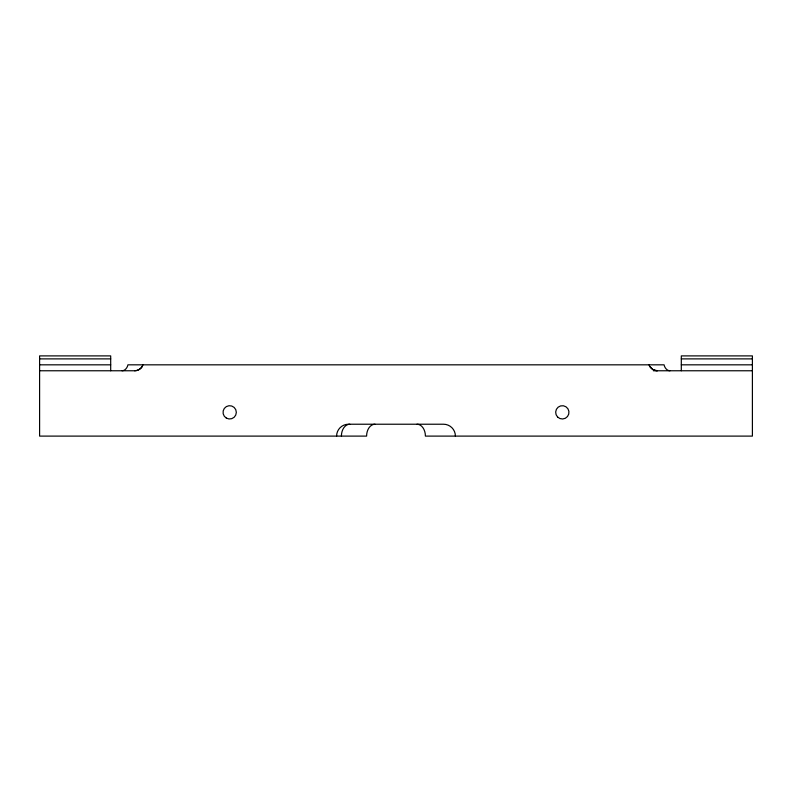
<?xml version="1.0" encoding="UTF-8"?>
<svg xmlns="http://www.w3.org/2000/svg" width="792" height="792" viewBox="0 0 792 792"><rect width="100%" height="100%" fill="white"/><g stroke="black" fill="none" stroke-linecap="round" stroke-linejoin="round"><path stroke-width="1.19" d="M39.6 370.765L134.64 370.765C138.283 370.715 141.847 368.349 142.976 364.825M39.6 358.885L110.692 358.885M681.308 358.885L752.4 358.885M39.6 364.825L110.692 364.825M681.308 364.825L752.4 364.825M653.38 370.765L752.4 370.765M649.648 366.31L652.905 369.577L657.36 370.765A8.91 8.91 0 0 1 649.648 366.31L649.024 364.825M681.308 370.765L681.308 355.895L752.4 355.895L752.4 436.105L425.403 436.105A11.88 8.405 90 0 0 416.998 424.225M110.692 370.765L110.692 355.895L39.6 355.895L39.6 436.105L366.597 436.105A11.88 8.405 -90 0 1 375.002 424.225M142.352 366.31A8.91 8.91 0 0 1 134.64 370.765M455.4 436.105A11.88 11.88 0 0 0 443.52 424.225L348.48 424.225A11.88 11.88 0 0 0 336.6 436.105M341.401 436.105A11.88 8.405 -90 0 1 349.797 424.225M669.963 370.765A8.91 6.296 90 0 1 664.508 366.31L664.072 364.825L127.928 364.825L127.492 366.31A8.91 6.296 90 0 1 122.037 370.765M226.354 418.107A6.653 6.653 0 0 0 236.333 412.345A6.653 6.653 0 0 0 226.354 406.583A6.653 6.653 0 0 0 226.354 418.107M557.617 417.047A6.653 6.653 0 0 0 568.745 414.067A6.653 6.653 0 0 0 560.597 405.92A6.653 6.653 0 0 0 557.617 417.047"/></g></svg>
